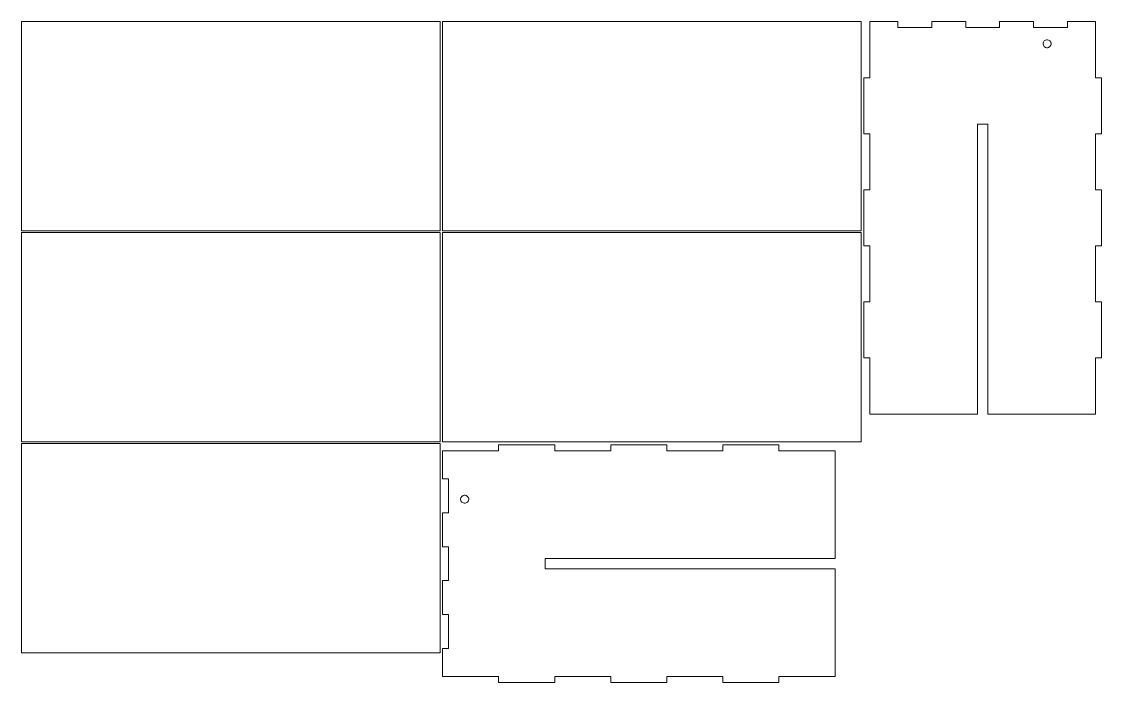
# Model space of a CAD drawing. Header units: inches. Extents: x 0.1 to 33.6, y -20.6 to -0.1.
import ezdxf

# ---------------------------------------------------------------- set-up
doc = ezdxf.new("R2010")
doc.units = ezdxf.units.IN
doc.header["$MEASUREMENT"] = 0
doc.layers.add('Layer 1', color=7, linetype='Continuous')

# ---------------------------------------------------------------- blocks, each defined once
blk = doc.blocks.new('block 2')
at = {"layer": 'Layer 1', "lineweight": 0}
blk.add_lwpolyline([(26.181, -13.175), (13.181, -13.175), (13.181, -6.675), (26.181, -6.675), (26.181, -13.175)], dxfattribs=at)
blk = doc.blocks.new('block 3')
at = {"layer": 'Layer 1', "lineweight": 0}
blk.add_lwpolyline([(26.181, -6.625), (13.181, -6.625), (13.181, -0.125), (26.181, -0.125), (26.181, -6.625)], dxfattribs=at)
blk = doc.blocks.new('block 4')
at = {"layer": 'Layer 1', "lineweight": 0}
blk.add_lwpolyline([(13.111, -19.725), (0.111, -19.725), (0.111, -13.225), (13.111, -13.225), (13.111, -19.725)], dxfattribs=at)
blk = doc.blocks.new('block 5')
at = {"layer": 'Layer 1', "lineweight": 0}
blk.add_lwpolyline([(13.111, -13.175), (0.111, -13.175), (0.111, -6.675), (13.111, -6.675), (13.111, -13.175)], dxfattribs=at)
blk = doc.blocks.new('block 6')
at = {"layer": 'Layer 1', "lineweight": 0}
blk.add_lwpolyline([(13.111, -6.625), (0.111, -6.625), (0.111, -0.125), (13.111, -0.125), (13.111, -6.625)], dxfattribs=at)
blk = doc.blocks.new('block 8')
at = {"layer": 'Layer 1', "lineweight": 0}
blk.add_lwpolyline([(33.451, -12.312), (33.451, -10.571), (33.639, -10.571), (33.639, -8.831), (33.451, -8.831), (33.451, -7.089), (33.639, -7.089), (33.639, -5.349), (33.451, -5.349), (33.451, -3.607), (33.639, -3.607), (33.639, -1.867), (33.451, -1.867), (33.451, -0.125), (32.585, -0.125), (32.585, -0.312), (31.532, -0.312), (31.532, -0.125), (30.478, -0.125), (30.478, -0.312), (29.425, -0.312), (29.425, -0.125), (28.371, -0.125), (28.371, -0.312), (27.317, -0.312), (27.317, -0.125), (26.451, -0.125), (26.451, -1.867), (26.264, -1.867), (26.264, -3.607), (26.451, -3.607), (26.451, -5.349), (26.264, -5.349), (26.264, -7.089), (26.451, -7.089), (26.451, -8.831), (26.264, -8.831), (26.264, -10.571), (26.451, -10.571), (26.451, -12.312), (29.795, -12.312), (29.795, -3.312), (30.108, -3.312), (30.108, -12.312), (33.451, -12.312)], dxfattribs=at)
blk = doc.blocks.new('block 9')
at = {"layer": 'Layer 1', "lineweight": 0}
blk.add_lwpolyline([(31.826, -0.812), (31.826, -0.8), (31.836, -0.764), (31.863, -0.724), (31.903, -0.697), (31.939, -0.687), (31.951, -0.687), (31.964, -0.687), (32, -0.697), (32.04, -0.724), (32.066, -0.764), (32.076, -0.8), (32.076, -0.812), (32.076, -0.825), (32.066, -0.861), (32.04, -0.901), (32, -0.928), (31.964, -0.937), (31.951, -0.937), (31.939, -0.937), (31.903, -0.928), (31.863, -0.901), (31.836, -0.861), (31.826, -0.825), (31.826, -0.812)], dxfattribs=at)
blk = doc.blocks.new('block 7')
at = {"layer": 'Layer 1'}
for name in ['block 8', 'block 9']:
    blk.add_blockref(name, (0, 0), dxfattribs=at)
blk = doc.blocks.new('block 11')
at = {"layer": 'Layer 1', "lineweight": 0}
blk.add_lwpolyline([(25.368, -13.46), (23.627, -13.46), (23.627, -13.272), (21.887, -13.272), (21.887, -13.46), (20.145, -13.46), (20.145, -13.272), (18.405, -13.272), (18.405, -13.46), (16.663, -13.46), (16.663, -13.272), (14.923, -13.272), (14.923, -13.46), (13.181, -13.46), (13.181, -14.326), (13.368, -14.326), (13.368, -15.379), (13.181, -15.379), (13.181, -16.433), (13.368, -16.433), (13.368, -17.487), (13.181, -17.487), (13.181, -18.54), (13.368, -18.54), (13.368, -19.594), (13.181, -19.594), (13.181, -20.46), (14.923, -20.46), (14.923, -20.647), (16.663, -20.647), (16.663, -20.46), (18.405, -20.46), (18.405, -20.647), (20.145, -20.647), (20.145, -20.46), (21.887, -20.46), (21.887, -20.647), (23.627, -20.647), (23.627, -20.46), (25.368, -20.46), (25.368, -17.116), (16.368, -17.116), (16.368, -16.804), (25.368, -16.804), (25.368, -13.46)], dxfattribs=at)
blk = doc.blocks.new('block 12')
at = {"layer": 'Layer 1', "lineweight": 0}
blk.add_lwpolyline([(13.868, -15.085), (13.856, -15.085), (13.82, -15.075), (13.78, -15.048), (13.753, -15.009), (13.743, -14.972), (13.743, -14.96), (13.743, -14.948), (13.753, -14.911), (13.78, -14.871), (13.82, -14.845), (13.856, -14.835), (13.868, -14.835), (13.881, -14.835), (13.917, -14.845), (13.957, -14.871), (13.984, -14.911), (13.993, -14.948), (13.993, -14.96), (13.993, -14.972), (13.984, -15.009), (13.957, -15.048), (13.917, -15.075), (13.881, -15.085), (13.868, -15.085)], dxfattribs=at)
blk = doc.blocks.new('block 10')
at = {"layer": 'Layer 1'}
for name in ['block 11', 'block 12']:
    blk.add_blockref(name, (0, 0), dxfattribs=at)

msp = doc.modelspace()

# ---------------------------------------------------------------- block references
at = {"layer": 'Layer 1'}
for name in ['block 6', 'block 3', 'block 7', 'block 5', 'block 2', 'block 4', 'block 10']:
    msp.add_blockref(name, (0, 0), dxfattribs=at)

doc.saveas('drawing.dxf')
